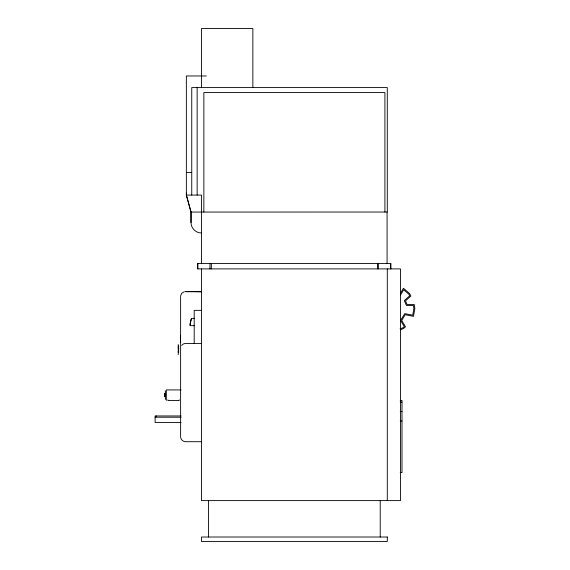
<?xml version="1.0" encoding="UTF-8"?>
<svg xmlns="http://www.w3.org/2000/svg" width="570" height="570" viewBox="0 0 570 570"><rect width="100%" height="100%" fill="white"/><g stroke="black" fill="none" stroke-linecap="round" stroke-linejoin="round"><path stroke-width="0.85" d="M201.481 232.988A10.46 10.46 0 0 1 191.021 222.528L191.021 212.069L186.354 195.083L186.354 75.967L206.311 75.967M180.654 295.823L181.652 293.408L184.352 291.605M400.482 293.215L403.453 288.278L409.538 293.529L410.934 295.994L405.505 300.846L407.044 304.48L414.191 304.48L414.875 308.441L413.499 316.357L405.227 314.704L401.729 320.44L405.505 326.824L403.453 328.598L400.404 329.774M400.503 295.068L403.688 289.767L408.776 294.149L409.709 295.794L404.344 300.582L406.403 305.449L413.371 305.449L413.891 308.441L412.716 315.21L404.757 313.621L400.596 320.433L404.258 326.624L402.947 327.75L400.097 328.854M181.652 345.392L183.134 344.088L185.001 343.461L201.481 343.411M186.354 172.539L191.748 172.539M186.49 193.109A15.119 15.119 0 0 0 186.354 195.083L201.481 195.083L201.481 263.511M186.354 195.083L191.021 212.069L387.294 212.026L387.294 87.588L191.748 87.588L191.748 195.083M185.656 291.74L201.481 291.74L185.656 291.434M201.481 310.351L194.199 310.351L194.199 343.411M194.199 318.388L191.399 318.388L190.138 323.959L190.138 325.669L194.199 325.669M190.138 324.152L190.138 325.477M178.225 346.866L178.645 346.866M178.225 347.636L178.645 347.636M178.225 351.562L178.645 351.562M178.225 352.403L178.645 352.403L178.645 345.962M181.11 389.923L166.326 389.923L166.326 400.425M165.343 393.564L164.645 393.564L164.645 396.314L165.343 396.2M164.645 393.656L165.343 393.656M164.645 393.813L165.343 393.813M164.645 393.934L165.343 393.934M164.645 394.034L165.343 393.977M164.645 394.155L165.343 394.155M164.645 394.269L165.343 394.276L164.645 394.376M164.645 394.44L165.343 394.44M164.645 394.554L165.343 394.554M164.645 394.753L165.343 394.753M164.645 394.839L165.343 394.839M164.645 395.003L165.343 395.003M164.645 395.402L165.343 395.43M165.343 395.623L164.645 395.694L165.343 395.801M164.645 395.844L165.343 395.858M400.233 400.446L401.993 400.446L401.993 472.573L400.233 472.573M400.233 402.164L401.993 402.164M400.233 411.597L401.993 411.597M181.118 415.957L155.126 415.957L155.126 422.541L181.118 422.541M155.126 417.219L181.118 417.219M400.233 421.03L401.993 421.03M201.481 441.707L185.656 441.707C183.198 441.743 180.932 439.762 180.654 437.318M191.356 318.58L190.181 323.767M390.927 268.897L390.927 263.511L197.583 263.511L197.583 268.897L400.453 268.897L400.453 500.61L201.481 500.61L201.481 268.897M390.564 263.511L390.564 268.897M387.294 268.897L387.294 500.61M387.073 212.026L387.073 263.525M384.907 212.026L384.907 92.582L203.861 92.582L203.861 212.026M380.219 500.61L380.219 537.018M378.38 263.511L378.38 268.897M377.49 263.511L377.49 268.897M252.866 87.588L252.866 28.5L201.481 28.5L201.481 87.588M211.349 263.511L211.349 268.897M209.974 263.511L209.974 268.897M208.556 500.61L208.556 537.018M197.904 263.511L197.904 268.897M197.142 87.588L197.142 195.083M191.021 212.026L191.021 222.528M180.612 296.478L180.612 436.656M180.469 335.509L180.469 342.499M179.215 399.841L179.215 400.425L167.872 400.425L167.872 399.841M178.225 344.508L178.225 354.583M165.343 390.792L165.343 399.428M156.244 415.957L156.244 416.463M165.343 395.217L164.645 395.217L165.343 395.295M165.343 396.072L164.645 396.072L165.343 396.086M387.294 537.018L201.481 537.018L201.481 541.5L387.294 541.5L387.294 537.018"/></g></svg>
